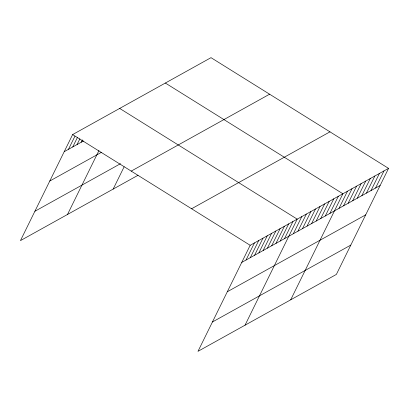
<?xml version="1.0" encoding="UTF-8"?>
<svg xmlns="http://www.w3.org/2000/svg" width="409" height="409" viewBox="0 0 409 409"><rect width="100%" height="100%" fill="white"/><g stroke="black" fill="none" stroke-linecap="round" stroke-linejoin="round"><path stroke-width="0.61" d="M388.55 168.38L250.17 245.293L197.987 351.336L336.372 274.424L388.55 168.38L211.013 57.664L72.628 134.576L20.45 240.62L138.027 175.267M68.482 149.316L74.939 136.192M72.761 146.938L77.536 137.24M77.035 144.561L79.847 138.856M81.314 142.184L82.439 139.904M67.5 214.469L98.958 150.543M113.165 189.086L124.132 166.806M246.019 260.037L254.444 242.915M250.298 257.66L258.723 240.538M254.577 255.282L262.997 238.161M258.851 252.905L267.276 235.783M263.13 250.528L271.556 233.406M267.409 248.151L275.83 231.029M271.683 245.773L280.109 228.651M275.963 243.396L284.388 226.274M280.237 241.019L288.662 223.897M284.516 238.641L292.941 221.52M245.037 325.186L297.215 219.142L119.679 108.426M293.36 233.728L301.786 216.606M297.926 231.187L306.351 214.065M302.491 228.651L310.917 211.53M307.062 226.111L315.482 208.994M311.627 223.575L320.053 206.453M316.193 221.034L324.618 203.917M320.758 218.498L329.184 201.376M325.329 215.962L333.749 198.84M329.894 213.421L338.32 196.3M290.702 299.807L342.885 193.764L165.348 83.042M339.025 208.345L347.451 191.223M343.591 205.809L352.016 188.687M348.161 203.268L356.582 186.151M352.727 200.732L361.152 183.61M357.292 198.191L365.718 181.075M361.858 195.655L370.283 178.534M366.428 193.12L374.849 175.998M370.994 190.579L379.419 173.457M375.559 188.043L383.985 170.921M64.208 151.693L83.451 140.998M49.765 181.039L101.381 152.352M34.888 211.274L120.502 163.692M131.217 171.11L269.597 94.198M191.581 208.759L329.961 131.846M241.745 262.414L380.125 185.502M227.302 291.76L365.687 214.848M212.429 321.99L350.81 245.083M72.628 134.576L250.17 245.293"/></g></svg>
